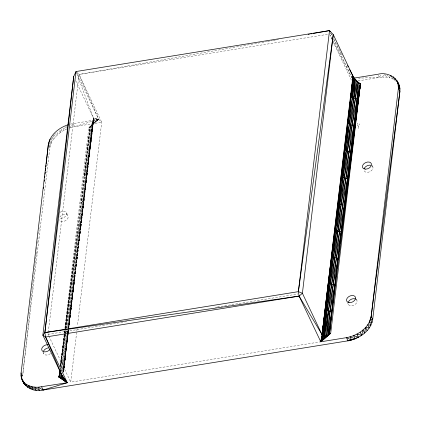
<?xml version="1.0" encoding="UTF-8"?>
<svg xmlns="http://www.w3.org/2000/svg" width="421" height="421" viewBox="0 0 421 421"><rect width="100%" height="100%" fill="white"/><g stroke="black" fill="none" stroke-linecap="round" stroke-linejoin="round"><path stroke-width="0.32" stroke-dasharray="2.1 1.58" d="M51.688 138.114L51.578 142.272L49.825 147.876L22.602 376.137L22.102 375.079M358.66 128.552L358.755 126.232L359.46 123.832M61.761 369.101L66.05 330.795M65.308 328.275L81.353 202.469L89.878 147.792L92.131 123.979L93.657 119.996L93.557 118.385L76.922 73.98M76.864 72.375L79.022 74.464L98.698 119.348L92.131 123.979L91.178 125.347L88.947 148.666L67.618 327.543M63.376 371.938L64.529 360.371L68.549 330.175M75.68 80.627L93.394 117.943L90.42 146.761C82.095 207.332 72.117 267.651 65.36 328.438M76.285 72.128L98.698 119.348L91.178 125.347L90.052 126.647L87.689 149.323L66.36 328.201M62.655 370.196L66.765 334.674L65.513 335.332L60.661 366.865M63.571 372.196L65.192 358.224L63.397 371.848M68.239 332.769L68.36 331.648L68.118 333.595M68.476 328.022L71.528 305.078L68.749 327.77M67.813 327.654L74.696 278.507L68.665 328.096M66.671 328.201L74.033 280.654L77.743 253.053L93.394 117.943L98.698 119.348L101.714 122.274L77.422 325.991M65.96 328.117L77.201 254.084L80.916 226.477L93.394 117.943L68.218 329.075M65.46 329.675C70.56 286.259 78.722 243.291 84.084 199.907L93.394 117.943L68.355 329.396M65.471 328.417C71.233 276.502 80.485 225.103 87.252 173.336L93.394 117.943M53.73 134.978L53.241 139.504L51.578 142.272L50.573 140.156M22.602 376.137L35.532 259.768M35.606 259.115L36.117 254.537M36.19 253.884L36.622 249.958M36.695 249.306L37.059 246.038M37.348 243.422L37.569 241.459M37.858 238.844L38.006 237.539M38.437 233.618L38.585 232.308M38.948 229.04L39.095 227.729M87.252 173.336L86.71 174.368L84.521 175.899L90.052 126.647L98.698 119.348L93.557 118.385L68.86 327.58M64.913 328.212L88.805 127.831L90.052 126.647L81.353 202.469L83.537 200.938L84.084 199.907M63.56 372.243L65.192 358.224L63.46 372.285M91.178 125.347L87.689 149.323L89.878 147.792L90.42 146.761L93.657 118.88L98.698 119.348L88.805 127.831M68.586 328.748L63.35 371.817L68.281 330.048M48.594 335.516L48.031 334.332L48.189 333.027M48.268 332.374L79.022 74.464L266.725 41.595M60.398 366.07L64.834 328.864M66.997 332.727L67.228 330.785M63.166 371.427L67.597 334.285M67.67 333.632L68.139 329.722M63.134 372.053L67.618 334.448M67.849 332.501L68.313 328.612M68.391 327.964L92.883 122.595L98.698 119.348L93.657 119.996L68.823 327.759M61.119 367.628L62.34 361.902L64.529 360.371L65.071 359.339L68.744 328.406M65.071 359.339L68.086 334.063M321.212 341.699L70.728 382.147L77.111 328.606M90.42 146.761L93.657 119.996M63.345 371.827L68.555 328.822M68.634 328.17L77.864 251.932M60.529 365.423L64.481 333.453M64.56 332.8L65.044 328.89M65.123 328.238L90.052 126.647M68.113 332.953L63.35 371.854L68.034 334.242M68.191 332.306L68.67 328.417M60.487 366.086L64.645 333.49M64.729 332.837L65.229 328.927M64.692 333.637L60.498 366.123L64.787 333.616M64.776 332.99L65.276 329.09M92.131 123.979L88.947 148.666L84.521 175.899M64.871 332.964L65.381 329.064M89.878 147.792L93.399 121.248L98.698 119.348L69.481 124.279M60.477 366.754L64.76 334.879M64.85 334.232L65.376 330.327M67.87 332.516L68.386 328.664M60.524 366.838L65.597 330.701M61.534 367.628L66.765 334.674M67.05 332.758L67.434 330.206M67.697 333.8L62.166 370.701M62.861 371.385L64.529 360.371M65.513 335.332L65.829 333.385M65.934 332.737L66.25 330.79M51.988 136.862L53.241 139.504L57.935 134.388L60.85 132.162L62.166 128.195M65.476 126.668L64.05 130.236L60.85 132.162L57.693 131.489M80.916 226.477L80.369 227.508L78.185 229.04M77.743 253.053L77.201 254.084L75.017 255.615M74.575 279.623L74.033 280.654L71.849 282.186M71.407 306.193L70.865 307.225L68.681 308.756M358.018 80.89L379.363 77.443L380.795 74.922M384.436 74.517L382.873 77.09L358.671 78.185M390.42 76.033L389.409 77.701L382.873 77.09L381.873 74.975M387.573 75.054L386.252 77.175L384.999 74.533M66.886 128.915L64.05 130.236L63.045 128.121M69.807 127.852L74.554 126.663L101.714 122.274L79.022 74.464L329.506 34.022M98.698 119.348L74.554 126.663L73.044 123.49L70.986 127.452L70.481 126.395M267.372 41.484L272.55 40.579M273.197 40.463L275.787 40.011M276.434 39.895L279.023 39.442M48.031 334.332L123.958 322.076M124.605 321.97L127.2 321.549M215.457 307.298L216.752 307.088M217.404 306.983L297.868 293.99M54.451 133.783L57.935 134.388L56.93 132.273M396.398 81.379L392.267 78.648L389.409 77.701L388.404 75.585M357.155 125.379L358.755 126.232L357.25 123.058M392.356 77.285L393.556 78.643M393.956 79.101L394.751 80.006L394.251 78.948M330.711 32.933L332.211 35.843M333.716 38.758L340.921 52.736M341.22 53.32L342.72 56.23M332.195 39.279L330.106 35.19L332.027 39.332M332.495 39.863L352.203 78.411M391.762 77.59L392.267 78.648M378.358 75.327L379.363 77.443M330.632 32.964L332.032 35.917M333.711 39.458L351.924 77.822M333.148 41.695L351.64 80.648M372.153 165.364L372.906 166.948M356.355 299.078L356.861 300.136M347.751 303.283L348.251 304.341M66.45 126.537L66.955 127.595M59.845 130.047L60.85 132.162M54.372 134.741L55.377 136.857M49.425 142.966L50.431 145.082L50.215 141.493M48.82 145.761L49.825 147.876L49.373 144.892M66.565 212.921L68.07 216.094M48.873 336.105L70.728 382.147M43.016 352.635L43.516 353.693M59.935 212.305A4.789 3.257 -25.4 0 1 66.707 213.773A4.789 3.257 -25.4 0 1 59.835 218.267M59.756 217.11A4.789 3.257 -25.4 0 1 66.923 214.81A4.789 3.257 -25.4 0 1 65.886 220.436A4.789 3.257 -25.4 0 1 59.261 219.82M50.452 353.587A4.789 3.257 -25.4 0 1 45.405 354.94A4.789 3.257 -25.4 0 1 43.252 351.993M356.329 299.457A4.789 3.257 -25.4 0 1 354.024 305.146A4.789 3.257 -25.4 0 1 348.02 303.52M372.496 166.206A4.789 3.257 -25.4 0 1 370.059 171.589A4.789 3.257 -25.4 0 1 364.044 170.526"/><path stroke-width="0.63" d="M68.302 124.679C59.114 127.647 50.004 134.699 48.315 144.703L21.097 372.964C19.987 384.683 32.243 393.051 43.147 390.041L347.957 340.826C358.981 338.852 370.575 331.29 372.685 319.613L399.903 91.346C401.013 79.632 388.757 71.26 377.853 74.27L354.124 78.101M59.929 369.985L59.077 377.163L62.361 378.547L62.897 377.979L62.545 376.642L42.863 335.179L73.712 76.48L76.006 71.538L329.511 30.601L298.384 291.642L299.11 296.1L320.797 341.794L346.446 337.653C357.476 335.679 369.07 328.117 371.175 316.439L398.398 88.173L398.445 85.474L397.934 82.926L396.877 80.6L396.808 81.727M358.297 82.49L360.418 83.974L350.677 152.092L349.02 151.907L347.451 151.434L344.988 149.792L353.787 98.293L354.971 79.011L353.156 76.469L349.63 69.628M353.43 76.932L325.98 309.225L322.312 335.121L320.797 341.794L324.312 336.132L327.064 310.145L352.414 97.572L354.971 79.011L358.171 82.232L357.013 98.951L331.669 311.524L329.364 334.332L320.797 341.794L330.232 283.575L344.341 205.238L360.418 83.974L357.85 82.237M360.418 83.974L347.509 178.667L337.947 231.15L329.148 282.649L331.611 284.296L334.837 284.954L329.364 334.332L360.418 83.974L341.173 231.808L327.064 310.145L323.354 335.921L320.797 341.794L328.012 335.153L331.669 311.524L328.443 310.866L325.98 309.225L322.602 335.453L320.797 341.794L326.685 335.737L328.443 310.866L338.005 258.383L360.418 83.974C342.394 166.669 331.88 250.737 322.086 334.732C324.217 337.795 328.575 335.111 330.685 333.306L360.418 83.974L353.845 125.521L344.283 178.009L335.484 229.508L322.086 334.732L299.11 296.1L44.879 332.574L42.863 335.179L45.605 337.032L67.292 382.726L43.147 390.041L38.127 387.225C32.354 387.446 25.86 385.694 22.613 380.537L25.697 385.762L26.249 384.31L27.754 387.483L28.733 385.662L33.096 389.788L31.591 386.615L36.253 390.314L34.748 387.141L39.632 390.399L38.127 387.225L67.292 382.726L62.545 376.642L45.605 337.032L44.879 332.574L73.712 76.48M62.713 377.037L67.292 382.726L61.019 378.263L61.387 373.68M328.012 335.153L330.011 311.34L355.361 98.761L357.034 81.2L353.787 98.293L357.013 98.951L359.313 83.169L356.54 81.19M353.787 98.293L351.325 96.646L353.156 76.469L322.086 334.732L302.404 293.269L333.253 34.569L329.511 30.601L313.329 33.438M323.354 335.921L325.98 309.225M62.74 378.368L62.929 376.437L62.74 378.368L67.292 382.726L59.077 377.163L59.961 369.991L59.077 377.163L60.435 370.806M62.829 377.395L67.292 382.726L61.782 378.511L62.119 375.316M353.845 125.521L350.619 124.863L348.156 123.221L353.156 76.469L338.652 202.933L341.115 204.58L344.341 205.238M43.452 188.503L43.595 187.198M44.252 181.314L44.394 180.004M44.684 177.394L44.831 176.083M45.047 174.12L45.268 172.163M45.41 170.852L45.705 168.237M45.847 166.932L46.068 164.969M46.21 163.664L48.315 144.703L50.073 139.098M344.988 149.792L353.156 76.469L341.82 176.362L344.283 178.009L347.509 178.667M329.364 334.332L338.005 258.383L334.779 257.726L332.316 256.079L341.115 204.58L350.677 152.092M76.006 71.538L44.879 332.574L298.384 291.642L302.404 293.269L299.11 296.1L45.605 337.032M62.592 376.6L62.361 378.547L67.292 382.726L62.897 377.979M329.148 282.649L322.086 334.732L352.935 76.038L333.253 34.569L298.384 291.642M355.987 338.089L358.46 337.253L356.95 334.079L361.66 335.321L363.065 329.922L364.57 333.095L365.623 327.454L369.264 327.98L367.759 324.807L370.927 325.217L369.422 322.044L371.175 316.439L399.903 91.346L398.398 88.173L397.934 82.926L398.387 83.774L397.598 82.753M59.982 370.712L59.077 377.163L59.998 370.017L59.077 377.163L59.966 371.375M322.086 334.732L332.316 256.079M59.077 377.163L59.95 370.659M326.685 335.737L330.011 311.34L334.837 284.954M60.819 372.717L60.103 377.805L67.292 382.726M351.325 96.646L354.119 77.938L352.414 97.572L348.156 123.221M61.019 378.263L61.687 373.848M61.782 378.511L62.271 375.274M324.312 336.132L328.443 310.866M341.82 176.362L358.171 82.232M330.685 333.306L320.797 341.794L325.438 336.069L355.955 80.116L354.882 79.627M358.46 337.253L353.545 335.663L355.05 338.837L350.014 336.863L351.519 340.036L346.446 337.653L347.957 340.826L350.425 339.984M347.957 340.826L355.05 338.837M308.151 34.343L309.446 34.117M310.74 33.891L312.035 33.664M341.173 231.808L337.947 231.15L335.484 229.508M369.422 322.044L372.075 322.402L370.569 319.229L372.685 319.613L371.175 316.439M398.398 88.173L399.95 88.647L398.445 85.474L399.44 86.1L397.934 82.926M390.756 75.475L391.556 76.38M394.314 78.301L393.246 76.832L393.746 77.89M347.525 65.55L348.13 66.718M395.303 78.553L395.803 79.611M365.623 327.454L367.128 330.627M360.15 332.148L361.66 335.321M41.637 386.867L43.147 390.041M28.733 385.662L30.244 388.836M21.803 377.253L21.05 375.669L21.655 377.384M24.192 382.589L25.697 385.762M21.56 378.211L24.123 383.71L21.56 378.211L21.097 372.964M22.26 379.1L22.866 380.816M49.799 349.593A4.789 3.257 -25.4 0 1 43.731 351.724A4.789 3.257 -25.4 0 1 42.242 347.572A4.789 3.257 -25.4 0 1 48.052 344.72M43.579 351.056A4.789 3.257 -25.4 0 1 48.415 347.909M348.093 302.61A4.789 3.257 -25.4 0 1 355.55 298.968M364.128 168.732A4.789 3.257 -25.4 0 1 370.89 165.274M330.111 31.77L329.511 30.601L330.069 31.785M365.628 169.153A4.789 3.257 -25.4 0 0 371.401 163.774A4.789 3.257 -25.4 0 0 363.876 163.769A4.789 3.257 -25.4 0 0 365.628 169.153M349.046 302.61A4.789 3.257 -25.4 0 0 355.587 297.789A4.789 3.257 -25.4 0 0 348.52 296.805A4.789 3.257 -25.4 0 0 349.046 302.61"/></g></svg>
